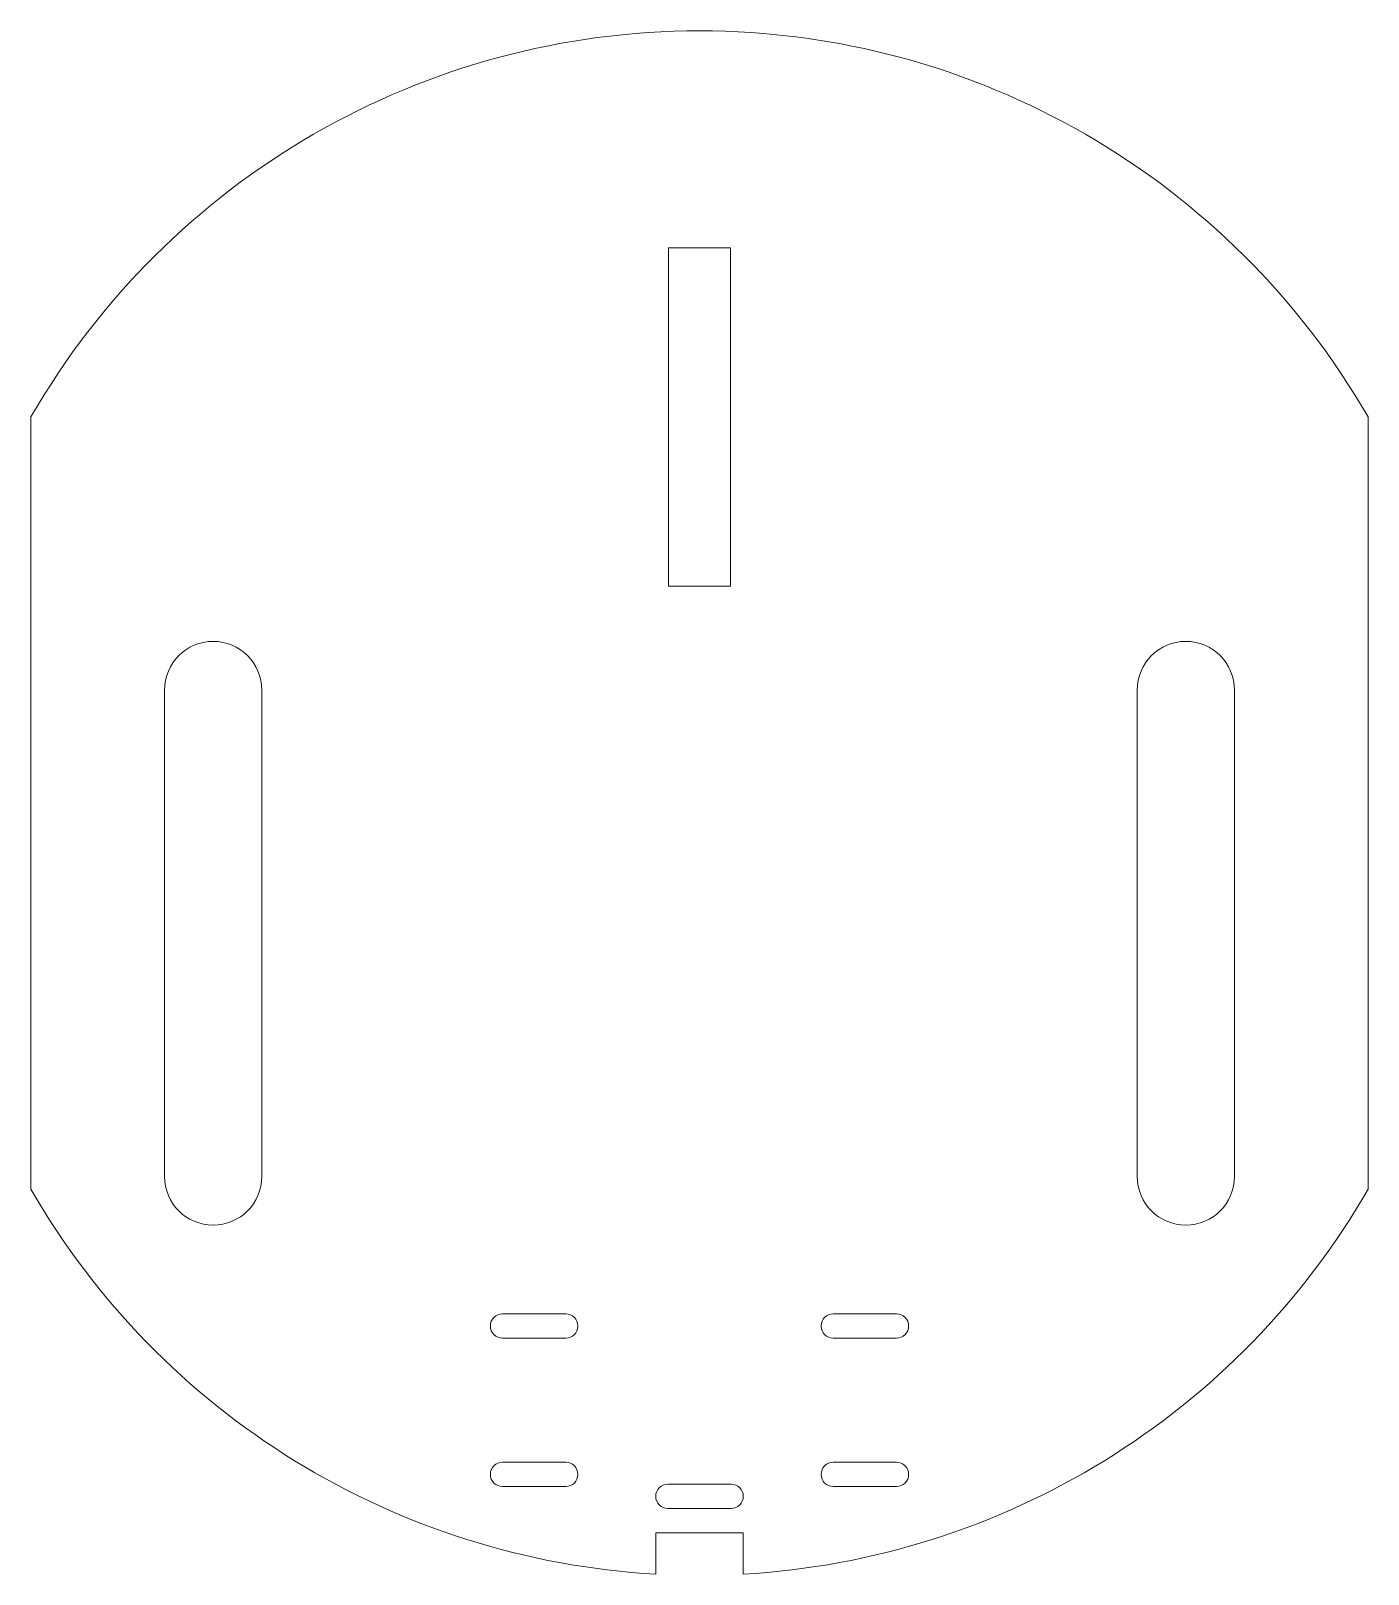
# Model space of a CAD drawing. Header units: millimetres. Extents: x -27.5 to 27.5, y -31.7 to 31.7.
import ezdxf

# ---------------------------------------------------------------- set-up
doc = ezdxf.new("R2010")
doc.units = ezdxf.units.MM

msp = doc.modelspace()

# ---------------------------------------------------------------- linework, layer by layer
at = {"color": 7, "linetype": 'Continuous', "lineweight": 15}
for p, q in [((-1.27, 22.825), (-1.27, 8.925)), ((1.27, 22.825), (-1.27, 22.825)), ((1.27, 8.925), (1.27, 22.825)), ((-27.496, 15.875), (-27.496, -15.875)), ((27.496, -15.875), (27.496, 15.875)), ((-1.27, 8.925), (1.27, 8.925)), ((-22, 4.65), (-22, -15.35)), ((-18, -15.35), (-18, 4.65)), ((18, -15.35), (18, 4.65)), ((22, 4.65), (22, -15.35)), ((-5.5, -20.999), (-8.1, -20.999)), ((8.1, -20.999), (5.5, -20.999)), ((-8.1, -21.999), (-5.5, -21.999)), ((5.5, -21.999), (8.1, -21.999)), ((-5.5, -27.099), (-8.1, -27.099)), ((8.1, -27.099), (5.5, -27.099)), ((-8.1, -28.099), (-5.5, -28.099)), ((1.3, -27.999), (-1.3, -27.999)), ((5.5, -28.099), (8.1, -28.099)), ((-1.3, -28.999), (1.3, -28.999)), ((-1.8, -31.699), (-1.8, -29.999)), ((-1.8, -29.999), (1.8, -29.999)), ((1.8, -29.999), (1.8, -31.699))]:
    msp.add_line(p, q, dxfattribs=at)
for centre, radius, start, end in [((0, 0), 31.75, 30, 150), ((-20, 4.65), 2, 0, 180), ((20, 4.65), 2, 0, 180), ((-20, -15.35), 2, 180, 0), ((20, -15.35), 2, 180, 0), ((0, 0), 31.75, 210, 266.74999), ((0, 0), 31.75, 273.25001, 330), ((-8.1, -21.499), 0.5, 90, 270), ((-5.5, -21.499), 0.5, 270, 90), ((5.5, -21.499), 0.5, 90, 270), ((8.1, -21.499), 0.5, 270, 90), ((-8.1, -27.599), 0.5, 90, 270), ((-5.5, -27.599), 0.5, 270, 90), ((5.5, -27.599), 0.5, 90, 270), ((8.1, -27.599), 0.5, 270, 90), ((-1.3, -28.499), 0.5, 90, 270), ((1.3, -28.499), 0.5, 270, 90)]:
    msp.add_arc(centre, radius, start, end, dxfattribs=at)

doc.saveas('drawing.dxf')
